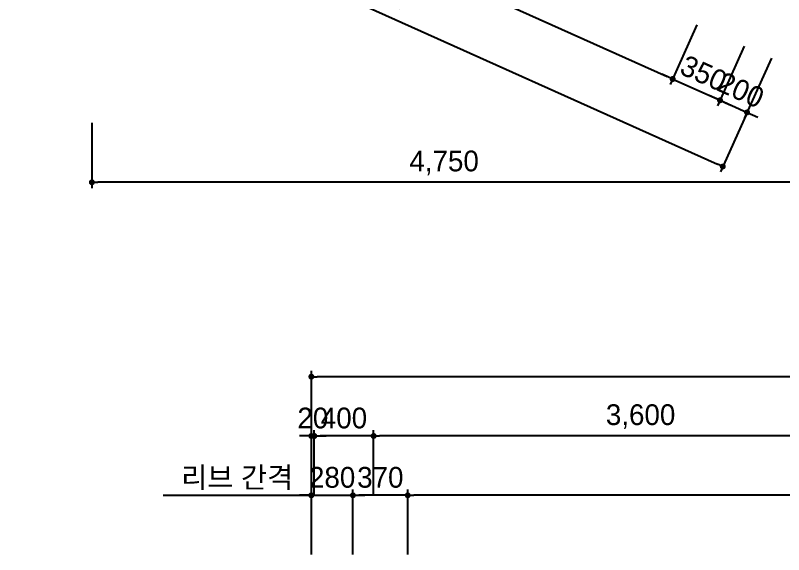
# Model space of a CAD drawing. Extents: x 2940 to 32027, y 1294 to 22572.
# Drawn here: x 4365 to 9545, y 11441 to 15078 of the extents above; entities that cross this region are included whole.
import ezdxf
from ezdxf.enums import TextEntityAlignment as Align

# ---------------------------------------------------------------- set-up
doc = ezdxf.new("R2010")
doc.units = 0
doc.header["$LTSCALE"] = 400
for name, color, linetype in [('CS-DIML', 1, 'Continuous'), ('CS-LEAL', 1, 'Continuous'), ('CS-TEXT4', 7, 'Continuous'), ('DIML', 1, 'Continuous')]:
    doc.layers.add(name, color=color, linetype=linetype)
doc.styles.add('휴먼고딕', font='')
doc.styles.get('휴먼고딕').set_extended_font_data('휴먼고딕')
doc.dimstyles.new('일반도면_0001', dxfattribs={"dimtxt": 3.5, "dimasz": 1, "dimexe": 1, "dimexo": 5, "dimgap": 1.25, "dimtad": 1, "dimdec": 0, "dimzin": 0, "dimdsep": 46, "dimlunit": 6, "dimtxsty": '휴먼고딕', "dimblk": 'DOT', "dimcen": 0, "dimclrd": 1, "dimclre": 1, "dimclrt": 7, "dimadec": 0, "dimazin": 0, "dimtfac": 1, "dimtdec": 0, "dimtix": 1, "dimtmove": 2, "dimatfit": 3, "dimldrblk": 'NONE', "dimfxl": 1, "dimfrac": 2, "dimtolj": 1, "dimtzin": 0, "dimarcsym": 0})

# ---------------------------------------------------------------- blocks, each defined once
blk = doc.blocks.new('_Dot')
at = {"layer": 'DIML'}
blk.add_line((0, 0), (-1, 0), dxfattribs=at)
at = {"layer": 'DIML', "const_width": 0.5}
blk.add_lwpolyline([(-0.25, 0, 1), (0.25, 0, 1)], format="xyb", close=True, dxfattribs=at)
blk = doc.blocks.new('*D130')
at = {"layer": 'CS-DIML', "color": 1, "lineweight": -2, "transparency": 16777216}
for p, q in [((4880.7, 14351.9), (4880.7, 13911.9)), ((9630.7, 14351.9), (9630.7, 13911.9)), ((9590.7, 13951.9), (4920.7, 13951.9))]:
    blk.add_line(p, q, dxfattribs=at)
at = {"layer": 'Defpoints', "color": 0, "transparency": 16777216}
for p in [(4880.7, 14351.9), (9630.7, 14351.9), (4880.7, 13951.9)]:
    blk.add_point(p, dxfattribs=at)
at = {"layer": 'CS-DIML', "color": 1, "lineweight": -2, "transparency": 16777216, "xscale": 40, "yscale": 40, "zscale": 40, "rotation": 180}
blk.add_blockref('_Dot', (4880.7, 13951.9), dxfattribs=at)
at = {"layer": 'CS-DIML', "color": 1, "lineweight": -2, "transparency": 16777216, "xscale": 40, "yscale": 40, "zscale": 40}
blk.add_blockref('_Dot', (9630.7, 13951.9), dxfattribs=at)
at = {"layer": 'CS-DIML', "color": 7, "transparency": 16777216, "insert": (7255.7, 14082.7), "char_height": 140, "attachment_point": 5, "style": '휴먼고딕'}
blk.add_mtext('\\A1;4,750', dxfattribs=at)
blk = doc.blocks.new('_None')
blk = doc.blocks.new('*D132')
at = {"layer": 'CS-DIML', "color": 1, "lineweight": -2, "transparency": 16777216}
for p, q in [((9280.2, 14869.9), (9099.9, 14468.5)), ((9462.7, 14787.9), (9282.3, 14386.6)), ((9079.8, 14521.4), (9043.3, 14537.8)), ((9116.3, 14505), (9298.7, 14423.1)), ((9335.2, 14406.7), (9371.7, 14390.3))]:
    blk.add_line(p, q, dxfattribs=at)
at = {"layer": 'Defpoints', "color": 0, "transparency": 16777216}
for p in [(9280.2, 14869.9), (9462.7, 14787.9), (9298.7, 14423.1)]:
    blk.add_point(p, dxfattribs=at)
at = {"layer": 'CS-DIML', "color": 1, "lineweight": -2, "transparency": 16777216, "xscale": 40, "yscale": 40, "zscale": 40}
for p, rotation in [((9116.3, 14505), 335.804027417494), ((9298.7, 14423.1), 155.804027417494)]:
    blk.add_blockref('_Dot', p, dxfattribs=dict(at, rotation=rotation))
at = {"layer": 'CS-DIML', "color": 7, "transparency": 16777216, "insert": (9256.8, 14573.8), "char_height": 140, "attachment_point": 5, "rotation": 335.804, "style": '휴먼고딕'}
blk.add_mtext('\\A1;200', dxfattribs=at)
blk = doc.blocks.new('*D133')
at = {"layer": 'CS-DIML', "color": 1, "lineweight": -2, "transparency": 16777216}
for p, q in [((8961, 15013.3), (8780.6, 14612)), ((9280.2, 14869.9), (9099.9, 14468.5)), ((8760.5, 14664.9), (8724.1, 14681.3)), ((8797, 14648.5), (9116.3, 14505)), ((9152.8, 14488.6), (9189.3, 14472.2))]:
    blk.add_line(p, q, dxfattribs=at)
at = {"layer": 'Defpoints', "color": 0, "transparency": 16777216}
for p in [(8961, 15013.3), (9280.2, 14869.9), (9116.3, 14505)]:
    blk.add_point(p, dxfattribs=at)
at = {"layer": 'CS-DIML', "color": 1, "lineweight": -2, "transparency": 16777216, "xscale": 40, "yscale": 40, "zscale": 40}
for p, rotation in [((8797, 14648.5), 335.804027417494), ((9116.3, 14505), 155.804027417494)]:
    blk.add_blockref('_Dot', p, dxfattribs=dict(at, rotation=rotation))
at = {"layer": 'CS-DIML', "color": 7, "transparency": 16777216, "insert": (9006, 14686.5), "char_height": 140, "attachment_point": 5, "rotation": 335.804, "style": '휴먼고딕'}
blk.add_mtext('\\A1;350', dxfattribs=at)
blk = doc.blocks.new('*D134')
at = {"layer": 'CS-DIML', "color": 1, "lineweight": -2, "transparency": 16777216}
for p, q in [((6133.3, 16283.9), (5953, 15882.6)), ((6005.9, 15902.7), (8760.5, 14664.9)), ((8961, 15013.3), (8780.6, 14612))]:
    blk.add_line(p, q, dxfattribs=at)
at = {"layer": 'Defpoints', "color": 0, "transparency": 16777216}
for p in [(6133.3, 16283.9), (8961, 15013.3), (8797, 14648.5)]:
    blk.add_point(p, dxfattribs=at)
at = {"layer": 'CS-DIML', "color": 1, "lineweight": -2, "transparency": 16777216, "xscale": 40, "yscale": 40, "zscale": 40}
for p, rotation in [((5969.4, 15919), 155.804027417494), ((8797, 14648.5), 335.804027417494)]:
    blk.add_blockref('_Dot', p, dxfattribs=dict(at, rotation=rotation))
at = {"layer": 'CS-DIML', "color": 7, "transparency": 16777216, "insert": (7436.8, 15403), "char_height": 140, "attachment_point": 5, "rotation": 335.804, "style": '휴먼고딕'}
blk.add_mtext('\\A1;5@620=3,100', dxfattribs=at)
blk = doc.blocks.new('*D139')
at = {"layer": 'CS-DIML', "color": 1, "lineweight": -2, "transparency": 16777216}
for p, q in [((4548.7, 16557.4), (4368.4, 16156.1)), ((4421.3, 16176.1), (9098.3, 14074.6)), ((9298.7, 14423.1), (9118.4, 14021.7))]:
    blk.add_line(p, q, dxfattribs=at)
at = {"layer": 'Defpoints', "color": 0, "transparency": 16777216}
for p in [(4548.7, 16557.4), (9298.7, 14423.1), (9134.8, 14058.2)]:
    blk.add_point(p, dxfattribs=at)
at = {"layer": 'CS-DIML', "color": 1, "lineweight": -2, "transparency": 16777216, "xscale": 40, "yscale": 40, "zscale": 40}
for p, rotation in [((4384.8, 16192.5), 155.804027417494), ((9134.8, 14058.2), 335.804027417494)]:
    blk.add_blockref('_Dot', p, dxfattribs=dict(at, rotation=rotation))
at = {"layer": 'CS-DIML', "color": 7, "transparency": 16777216, "insert": (6813.4, 15244.7), "char_height": 140, "attachment_point": 5, "rotation": 335.804, "style": '휴먼고딕'}
blk.add_mtext('\\A1;5,207', dxfattribs=at)
blk = doc.blocks.new('*D185')
at = {"layer": 'CS-DIML', "color": 1, "lineweight": -2, "transparency": 16777216}
for p, q in [((6780.7, 11841.3), (6780.7, 12281.3)), ((10380.7, 11841.3), (10380.7, 12281.3)), ((10340.7, 12241.3), (6820.7, 12241.3))]:
    blk.add_line(p, q, dxfattribs=at)
at = {"layer": 'Defpoints', "color": 0, "transparency": 16777216}
for p in [(6780.7, 12241.3), (6780.7, 11841.3), (10380.7, 11841.3)]:
    blk.add_point(p, dxfattribs=at)
at = {"layer": 'CS-DIML', "color": 1, "lineweight": -2, "transparency": 16777216, "xscale": 40, "yscale": 40, "zscale": 40, "rotation": 180}
blk.add_blockref('_Dot', (6780.7, 12241.3), dxfattribs=at)
at = {"layer": 'CS-DIML', "color": 1, "lineweight": -2, "transparency": 16777216, "xscale": 40, "yscale": 40, "zscale": 40}
blk.add_blockref('_Dot', (10380.7, 12241.3), dxfattribs=at)
at = {"layer": 'CS-DIML', "color": 7, "transparency": 16777216, "insert": (8580.7, 12372), "char_height": 140, "attachment_point": 5, "style": '휴먼고딕'}
blk.add_mtext('\\A1;3,600', dxfattribs=at)
blk = doc.blocks.new('*D186')
at = {"layer": 'CS-DIML', "color": 1, "lineweight": -2, "transparency": 16777216}
for p, q in [((6360.7, 11841.3), (6360.7, 12281.3)), ((6380.7, 11841.3), (6380.7, 12281.3)), ((6320.7, 12241.3), (6280.7, 12241.3)), ((6380.7, 12241.3), (6360.7, 12241.3)), ((6420.7, 12241.3), (6460.7, 12241.3))]:
    blk.add_line(p, q, dxfattribs=at)
at = {"layer": 'Defpoints', "color": 0, "transparency": 16777216}
for p in [(6360.7, 12241.3), (6360.7, 11841.3), (6380.7, 11841.3)]:
    blk.add_point(p, dxfattribs=at)
at = {"layer": 'CS-DIML', "color": 1, "lineweight": -2, "transparency": 16777216, "xscale": 40, "yscale": 40, "zscale": 40}
blk.add_blockref('_Dot', (6360.7, 12241.3), dxfattribs=at)
at = {"layer": 'CS-DIML', "color": 1, "lineweight": -2, "transparency": 16777216, "xscale": 40, "yscale": 40, "zscale": 40, "rotation": 180}
blk.add_blockref('_Dot', (6380.7, 12241.3), dxfattribs=at)
at = {"layer": 'CS-DIML', "color": 7, "transparency": 16777216, "insert": (6370.7, 12361.6), "char_height": 140, "attachment_point": 5, "style": '휴먼고딕'}
blk.add_mtext('\\A1;20', dxfattribs=at)
blk = doc.blocks.new('*D187')
at = {"layer": 'CS-DIML', "color": 1, "lineweight": -2, "transparency": 16777216}
for p, q in [((6360.7, 12241.3), (6360.7, 12681.3)), ((22860.7, 12641.3), (6400.7, 12641.3)), ((22900.7, 12241.3), (22900.7, 12681.3))]:
    blk.add_line(p, q, dxfattribs=at)
at = {"layer": 'Defpoints', "color": 0, "transparency": 16777216}
for p in [(6360.7, 12641.3), (6360.7, 12241.3), (22900.7, 12241.3)]:
    blk.add_point(p, dxfattribs=at)
at = {"layer": 'CS-DIML', "color": 1, "lineweight": -2, "transparency": 16777216, "xscale": 40, "yscale": 40, "zscale": 40, "rotation": 180}
blk.add_blockref('_Dot', (6360.7, 12641.3), dxfattribs=at)
at = {"layer": 'CS-DIML', "color": 1, "lineweight": -2, "transparency": 16777216, "xscale": 40, "yscale": 40, "zscale": 40}
blk.add_blockref('_Dot', (22900.7, 12641.3), dxfattribs=at)
at = {"layer": 'CS-DIML', "color": 7, "transparency": 16777216, "insert": (14630.7, 12772), "char_height": 140, "attachment_point": 5, "style": '휴먼고딕'}
blk.add_mtext('\\A1;16,540', dxfattribs=at)
blk = doc.blocks.new('*D195')
at = {"layer": 'CS-DIML', "color": 1, "lineweight": -2, "transparency": 16777216}
for p, q in [((7010.7, 11441.3), (7010.7, 11881.3)), ((22250.7, 11441.3), (22250.7, 11881.3)), ((22210.7, 11841.3), (7050.7, 11841.3))]:
    blk.add_line(p, q, dxfattribs=at)
at = {"layer": 'Defpoints', "color": 0, "transparency": 16777216}
for p in [(7010.7, 11841.3), (7010.7, 11441.3), (22250.7, 11441.3)]:
    blk.add_point(p, dxfattribs=at)
at = {"layer": 'CS-DIML', "color": 1, "lineweight": -2, "transparency": 16777216, "xscale": 40, "yscale": 40, "zscale": 40, "rotation": 180}
blk.add_blockref('_Dot', (7010.7, 11841.3), dxfattribs=at)
at = {"layer": 'CS-DIML', "color": 1, "lineweight": -2, "transparency": 16777216, "xscale": 40, "yscale": 40, "zscale": 40}
blk.add_blockref('_Dot', (22250.7, 11841.3), dxfattribs=at)
at = {"layer": 'CS-DIML', "color": 7, "transparency": 16777216, "insert": (14630.7, 11972), "char_height": 140, "attachment_point": 5, "style": '휴먼고딕'}
blk.add_mtext('\\A1;24@635=15,240', dxfattribs=at)
blk = doc.blocks.new('*D196')
at = {"layer": 'CS-DIML', "color": 1, "lineweight": -2, "transparency": 16777216}
for p, q in [((6380.7, 11841.3), (6380.7, 12281.3)), ((6780.7, 11841.3), (6780.7, 12281.3)), ((6740.7, 12241.3), (6420.7, 12241.3))]:
    blk.add_line(p, q, dxfattribs=at)
at = {"layer": 'Defpoints', "color": 0, "transparency": 16777216}
for p in [(6380.7, 12241.3), (6380.7, 11841.3), (6780.7, 11841.3)]:
    blk.add_point(p, dxfattribs=at)
at = {"layer": 'CS-DIML', "color": 1, "lineweight": -2, "transparency": 16777216, "xscale": 40, "yscale": 40, "zscale": 40, "rotation": 180}
blk.add_blockref('_Dot', (6380.7, 12241.3), dxfattribs=at)
at = {"layer": 'CS-DIML', "color": 1, "lineweight": -2, "transparency": 16777216, "xscale": 40, "yscale": 40, "zscale": 40}
blk.add_blockref('_Dot', (6780.7, 12241.3), dxfattribs=at)
at = {"layer": 'CS-DIML', "color": 7, "transparency": 16777216, "insert": (6580.7, 12361.6), "char_height": 140, "attachment_point": 5, "style": '휴먼고딕'}
blk.add_mtext('\\A1;400', dxfattribs=at)
blk = doc.blocks.new('*D199')
at = {"layer": 'CS-DIML', "color": 1, "lineweight": -2, "transparency": 16777216}
for p, q in [((6360.7, 11441.3), (6360.7, 11881.3)), ((6640.7, 11441.3), (6640.7, 11881.3)), ((6320.7, 11841.3), (6280.7, 11841.3)), ((6360.7, 11841.3), (6640.7, 11841.3)), ((6680.7, 11841.3), (6720.7, 11841.3))]:
    blk.add_line(p, q, dxfattribs=at)
at = {"layer": 'Defpoints', "color": 0, "transparency": 16777216}
for p in [(6640.7, 11841.3), (6360.7, 11441.3), (6640.7, 11441.3)]:
    blk.add_point(p, dxfattribs=at)
at = {"layer": 'CS-DIML', "color": 1, "lineweight": -2, "transparency": 16777216, "xscale": 40, "yscale": 40, "zscale": 40}
blk.add_blockref('_Dot', (6360.7, 11841.3), dxfattribs=at)
at = {"layer": 'CS-DIML', "color": 1, "lineweight": -2, "transparency": 16777216, "xscale": 40, "yscale": 40, "zscale": 40, "rotation": 180}
blk.add_blockref('_Dot', (6640.7, 11841.3), dxfattribs=at)
at = {"layer": 'CS-DIML', "color": 7, "transparency": 16777216, "insert": (6500.7, 11961.6), "char_height": 140, "attachment_point": 5, "style": '휴먼고딕'}
blk.add_mtext('\\A1;280', dxfattribs=at)
blk = doc.blocks.new('*D200')
at = {"layer": 'CS-DIML', "color": 1, "lineweight": -2, "transparency": 16777216}
for p, q in [((6640.7, 11441.3), (6640.7, 11881.3)), ((7010.7, 11441.3), (7010.7, 11881.3)), ((6970.7, 11841.3), (6680.7, 11841.3))]:
    blk.add_line(p, q, dxfattribs=at)
at = {"layer": 'Defpoints', "color": 0, "transparency": 16777216}
for p in [(6640.7, 11841.3), (6640.7, 11441.3), (7010.7, 11441.3)]:
    blk.add_point(p, dxfattribs=at)
at = {"layer": 'CS-DIML', "color": 1, "lineweight": -2, "transparency": 16777216, "xscale": 40, "yscale": 40, "zscale": 40, "rotation": 180}
blk.add_blockref('_Dot', (6640.7, 11841.3), dxfattribs=at)
at = {"layer": 'CS-DIML', "color": 1, "lineweight": -2, "transparency": 16777216, "xscale": 40, "yscale": 40, "zscale": 40}
blk.add_blockref('_Dot', (7010.7, 11841.3), dxfattribs=at)
at = {"layer": 'CS-DIML', "color": 7, "transparency": 16777216, "insert": (6825.7, 11961.6), "char_height": 140, "attachment_point": 5, "style": '휴먼고딕'}
blk.add_mtext('\\A1;370', dxfattribs=at)

msp = doc.modelspace()

# ---------------------------------------------------------------- linework, layer by layer
at = {"layer": 'CS-LEAL'}
msp.add_line((5360.7, 11841.25), (6360.7, 11841.25), dxfattribs=at)

# ---------------------------------------------------------------- texts
at = {"layer": 'CS-TEXT4', "style": '휴먼고딕'}
msp.add_text('리브 간격', height=140, dxfattribs=at).set_placement((5860.7, 11961.97), align=Align.MIDDLE_CENTER)

# ---------------------------------------------------------------- dimensions: what is measured, and where the dimension line sits
at = {"layer": 'CS-DIML'}
for base, p1, p2, angle, picture, middle in [((9134.77, 14058.2), (4548.71, 16557.4), (9298.71, 14423.06), 335.80403, '*D139', (6813.36, 15244.65)), ((9116.28, 14505.04), (8960.97, 15013.35), (9280.22, 14869.9), 335.80403, '*D133', (9005.98, 14686.55)), ((9298.71, 14423.06), (9280.22, 14869.9), (9462.65, 14787.92), 335.80403, '*D132', (9256.83, 14573.83)), ((4880.7, 13951.9), (9630.7, 14351.9), (4880.7, 14351.9), 180, '*D130', (7255.7, 14082.67)), ((6360.7, 12641.25), (22900.7, 12241.25), (6360.7, 12241.25), 180, '*D187', (14630.7, 12772.02)), ((6360.7, 12241.25), (6380.7, 11841.25), (6360.7, 11841.25), 180, '*D186', (6370.7, 12361.61)), ((6380.7, 12241.25), (6780.7, 11841.25), (6380.7, 11841.25), 180, '*D196', (6580.7, 12361.61)), ((6780.7, 12241.25), (10380.7, 11841.25), (6780.7, 11841.25), 180, '*D185', (8580.7, 12372.02)), ((6640.7, 11841.25), (7010.7, 11441.25), (6640.7, 11441.25), 180, '*D200', (6825.7, 11961.61))]:
    dim = msp.add_linear_dim(base=base, p1=p1, p2=p2, angle=angle, dimstyle='일반도면_0001', override={"dimscale": 40, "dimexo": 0}, dxfattribs=at)
    dim.commit()
    dim.dimension.update_dxf_attribs({"geometry": picture, "text_midpoint": middle})
for base, p1, p2, angle, text, picture, middle in [((8797.03, 14648.49), (6133.31, 16283.91), (8960.97, 15013.35), 335.80403, '5@620=<>', '*D134', (7436.79, 15403.05)), ((7010.7, 11841.25), (22250.7, 11441.25), (7010.7, 11441.25), 180, '24@635=<>', '*D195', (14630.7, 11972.02))]:
    dim = msp.add_linear_dim(base=base, p1=p1, p2=p2, angle=angle, text=text, dimstyle='일반도면_0001', override={"dimscale": 40, "dimexo": 0}, dxfattribs=at)
    dim.commit()
    dim.dimension.update_dxf_attribs({"geometry": picture, "text_midpoint": middle})
dim = msp.add_linear_dim(base=(6640.7, 11841.25), p1=(6360.7, 11441.25), p2=(6640.7, 11441.25), dimstyle='일반도면_0001', override={"dimscale": 40, "dimexo": 0}, dxfattribs=at)
dim.commit()
dim.dimension.update_dxf_attribs({"geometry": '*D199', "text_midpoint": (6500.7, 11961.61)})

doc.saveas('drawing.dxf')
